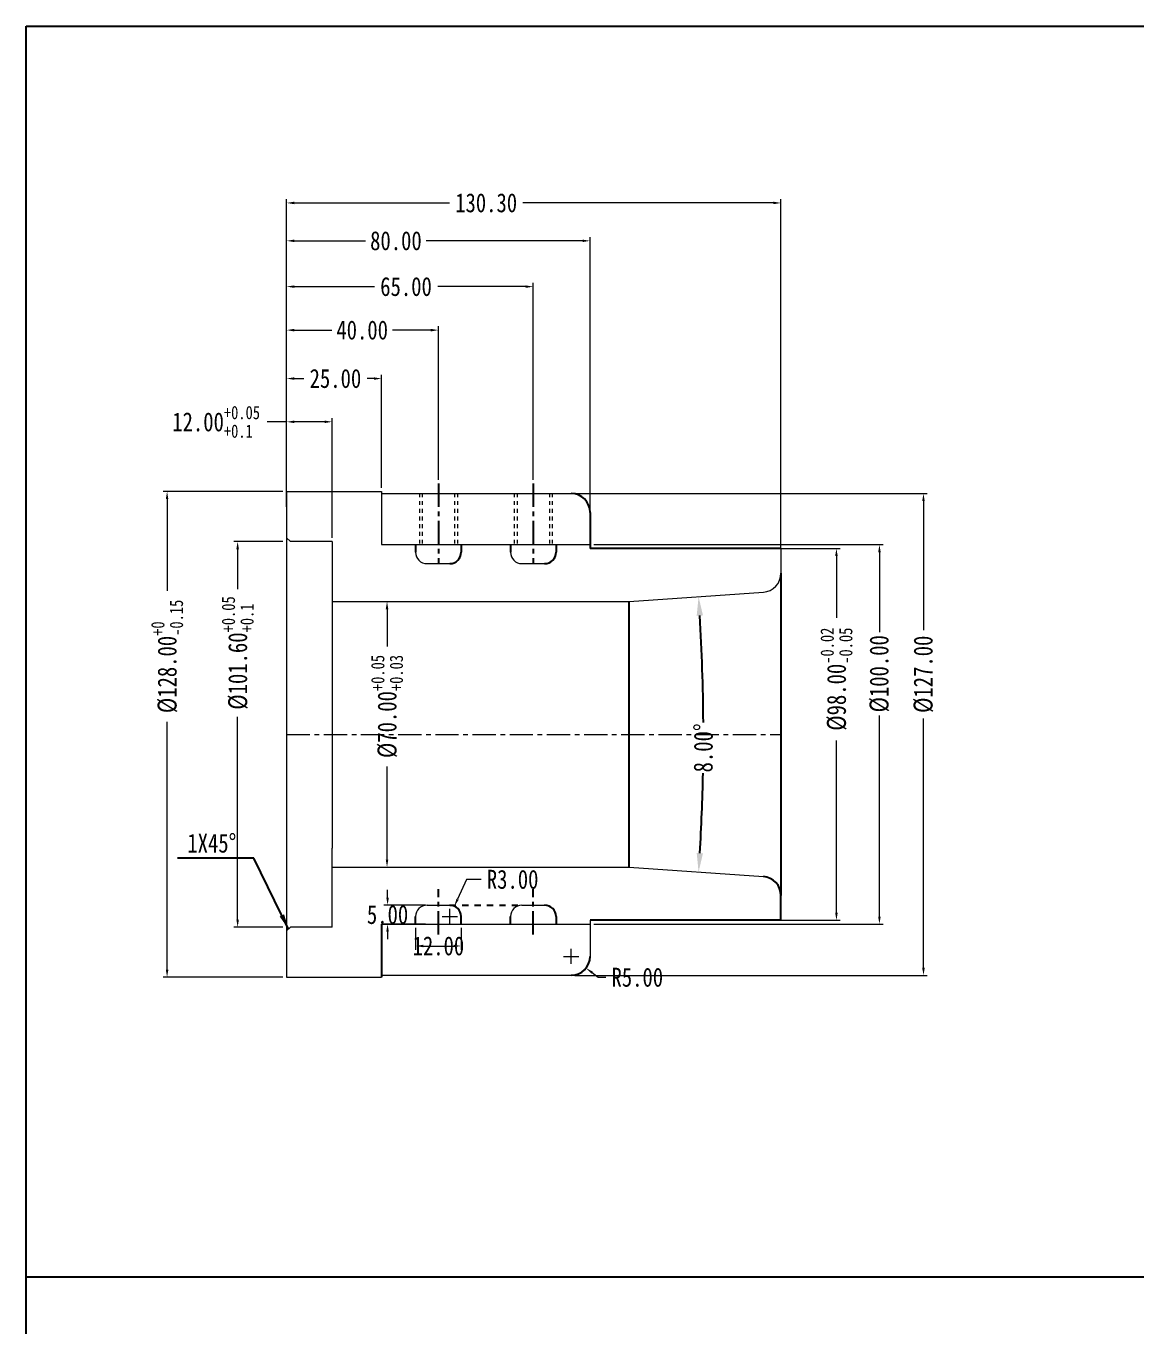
# Model space of a CAD drawing. Header units: millimetres. Extents: x 2141 to 4292, y -4498 to 2648.
# Drawn here: x 2978.9 to 3271.7, y 481.6 to 824.5 of the extents above; entities that cross this region are included whole.
import ezdxf

# ---------------------------------------------------------------- set-up
doc = ezdxf.new("R2010")
doc.units = ezdxf.units.MM
doc.header["$LTSCALE"] = 16.335
doc.header["$PDMODE"] = 3
doc.header["$PDSIZE"] = 0.3125
doc.linetypes.add('CENTER', pattern=[0.6, 0.375, -0.075, 0.075, -0.075])
doc.linetypes.add('HIDDEN', pattern=[0.2, 0.1, -0.1])
doc.layers.get('0').update_dxf_attribs({"linetype": 'CONTINUOUS'})
doc.layers.get('Defpoints').update_dxf_attribs({"linetype": 'CONTINUOUS'})
doc.layers.add('DEFAULT_2', color=8, linetype='HIDDEN')
doc.layers.add('screw', color=33, linetype='CONTINUOUS', lineweight=13)
doc.styles.get("Standard").update_dxf_attribs({"font": 'txt', "width": 0.8})
doc.dimstyles.new('ISO-25', dxfattribs={"dimtxt": 8, "dimasz": 6, "dimexe": 1.25, "dimexo": 0.625, "dimgap": 0, "dimtad": 1, "dimdsep": 46, "dimtxsty": 'Standard', "dimcen": 0, "dimclrd": 4, "dimclre": 4, "dimclrt": 6, "dimazin": 0, "dimtfac": 1, "dimtofl": 0, "dimtmove": 0, "dimatfit": 3, "dimfxl": 0, "dimarcsym": 0})
doc.dimstyles.get("Standard").update_dxf_attribs({"dimtxt": 0.15625, "dimasz": 0.1875, "dimexe": 0.125, "dimexo": 0.0625, "dimtad": 0, "dimtih": 1, "dimtoh": 1, "dimdsep": 46, "dimtxsty": 'Standard', "dimcen": 0.09, "dimadec": 0, "dimazin": 0, "dimtp": 0.01, "dimtm": 0.01, "dimtfac": 1, "dimtofl": 0, "dimtmove": 0, "dimatfit": 3, "dimfxl": 0, "dimtolj": 1, "dimarcsym": 0})
doc.dimstyles.new('STANDARD$0', dxfattribs={"dimscale": 2, "dimtxt": 3, "dimasz": 3, "dimexe": 1.25, "dimexo": 0.625, "dimgap": 0.5, "dimtad": 0, "dimdsep": 46, "dimlunit": 6, "dimtxsty": 'Standard', "dimblk": 'CLOSEDBLANK', "dimcen": 0, "dimclrt": 2, "dimazin": 2, "dimtfac": 2, "dimtmove": 1, "dimatfit": 3, "dimfxl": 0, "dimtolj": 1, "dimtzin": 0, "dimarcsym": 0})

# ---------------------------------------------------------------- blocks, each defined once
blk = doc.blocks.new('*D256')
at = {"color": 1, "lineweight": 0}
for p, q in [((3046.55, 688.62), (3033.64, 688.62)), ((3046.55, 587.02), (3033.64, 587.02))]:
    blk.add_line(p, q, dxfattribs=at)
at = {"color": 0, "lineweight": 0}
for p, q in [((3034.64, 686.62), (3034.64, 676.07)), ((3034.64, 589.02), (3034.64, 642.47))]:
    blk.add_line(p, q, dxfattribs=at)
at = {"color": 0}
for points in [[(3034.3, 686.62), (3034.97, 686.62), (3034.64, 688.62)], [(3034.3, 589.02), (3034.97, 589.02), (3034.64, 587.02)]]:
    blk.add_solid(points, dxfattribs=at)
at = {"layer": 'Defpoints', "color": 0}
for p in [(3047.55, 688.62), (3034.64, 587.02), (3047.55, 587.02)]:
    blk.add_point(p, dxfattribs=at)
at = {"color": 0, "lineweight": 0, "insert": (3034.64, 659.27), "char_height": 5, "attachment_point": 5, "rotation": 90}
blk.add_mtext('\\A1;%%C101.60{\\H0.7x;\\S+0.05^ +0.1;}', dxfattribs=at)
blk = doc.blocks.new('*D257')
at = {"color": 0, "lineweight": 0}
for p, q in [((3047.55, 720.19), (3042.43, 720.19)), ((3057.55, 720.19), (3049.55, 720.19))]:
    blk.add_line(p, q, dxfattribs=at)
at = {"color": 1, "lineweight": 0}
for p, q in [((3047.55, 697.82), (3047.55, 721.19)), ((3059.55, 689.62), (3059.55, 721.19))]:
    blk.add_line(p, q, dxfattribs=at)
at = {"color": 0}
for points in [[(3049.55, 720.53), (3049.55, 719.86), (3047.55, 720.19)], [(3057.55, 720.53), (3057.55, 719.86), (3059.55, 720.19)]]:
    blk.add_solid(points, dxfattribs=at)
at = {"layer": 'Defpoints', "color": 0}
for p in [(3059.55, 720.19), (3047.55, 696.82), (3059.55, 688.62)]:
    blk.add_point(p, dxfattribs=at)
at = {"color": 0, "lineweight": 0, "insert": (3028.97, 720.19), "char_height": 5, "attachment_point": 5}
blk.add_mtext('\\A1;12.00{\\H0.7x;\\S+0.05^ +0.1;}', dxfattribs=at)
blk = doc.blocks.new('*D258')
at = {"color": 1, "lineweight": 0}
for p, q in [((3047.55, 697.82), (3047.55, 756.82)), ((3112.55, 704.9), (3112.55, 756.82))]:
    blk.add_line(p, q, dxfattribs=at)
at = {"color": 0, "lineweight": 0}
for p, q in [((3049.55, 755.82), (3070.69, 755.82)), ((3110.55, 755.82), (3087.36, 755.82))]:
    blk.add_line(p, q, dxfattribs=at)
at = {"color": 0}
for points in [[(3049.55, 756.15), (3049.55, 755.49), (3047.55, 755.82)], [(3110.55, 756.15), (3110.55, 755.49), (3112.55, 755.82)]]:
    blk.add_solid(points, dxfattribs=at)
at = {"layer": 'Defpoints', "color": 0}
for p in [(3112.55, 755.82), (3112.55, 703.9), (3047.55, 696.82)]:
    blk.add_point(p, dxfattribs=at)
at = {"color": 0, "lineweight": 0, "insert": (3079.02, 755.82), "char_height": 5, "attachment_point": 5}
blk.add_mtext('\\A1;65.00', dxfattribs=at)
blk = doc.blocks.new('*D259')
at = {"color": 1, "lineweight": 0}
for p, q in [((3046.55, 701.82), (3015.04, 701.82)), ((3046.55, 573.82), (3015.04, 573.82))]:
    blk.add_line(p, q, dxfattribs=at)
at = {"color": 0, "lineweight": 0}
for p, q in [((3016.04, 699.82), (3016.04, 675.61)), ((3016.04, 575.82), (3016.04, 641.14))]:
    blk.add_line(p, q, dxfattribs=at)
at = {"color": 0}
for points in [[(3015.71, 699.82), (3016.38, 699.82), (3016.04, 701.82)], [(3015.71, 575.82), (3016.38, 575.82), (3016.04, 573.82)]]:
    blk.add_solid(points, dxfattribs=at)
at = {"layer": 'Defpoints', "color": 0}
for p in [(3047.55, 701.82), (3016.04, 573.82), (3047.55, 573.82)]:
    blk.add_point(p, dxfattribs=at)
at = {"color": 0, "lineweight": 0, "insert": (3016.04, 658.37), "char_height": 5, "attachment_point": 5, "rotation": 90}
blk.add_mtext('\\A1;%%C128.00{\\H0.7x;\\S+0^ -0.15;}', dxfattribs=at)
blk = doc.blocks.new('*D260')
at = {"color": 1, "lineweight": 0}
for p, q in [((3060.55, 672.82), (3075.01, 672.82)), ((3060.55, 602.82), (3075.01, 602.82))]:
    blk.add_line(p, q, dxfattribs=at)
at = {"color": 0, "lineweight": 0}
for p, q in [((3074.01, 670.82), (3074.01, 660.97)), ((3074.01, 604.82), (3074.01, 629.37))]:
    blk.add_line(p, q, dxfattribs=at)
at = {"color": 0}
for points in [[(3073.68, 670.82), (3074.35, 670.82), (3074.01, 672.82)], [(3073.68, 604.82), (3074.35, 604.82), (3074.01, 602.82)]]:
    blk.add_solid(points, dxfattribs=at)
at = {"layer": 'Defpoints', "color": 0}
for p in [(3059.55, 672.82), (3059.55, 602.82), (3074.01, 602.82)]:
    blk.add_point(p, dxfattribs=at)
at = {"color": 0, "lineweight": 0, "insert": (3074.01, 645.17), "char_height": 5, "attachment_point": 5, "rotation": 90}
blk.add_mtext('\\A1;%%C70.00{\\H0.7x;\\S+0.05^ +0.03;}', dxfattribs=at)
blk = doc.blocks.new('*D261')
at = {"color": 1, "lineweight": 0}
for p, q in [((3081.55, 586.82), (3081.55, 581.05)), ((3093.55, 586.82), (3093.55, 581.05))]:
    blk.add_line(p, q, dxfattribs=at)
at = {"color": 0, "lineweight": 0}
blk.add_line((3083.55, 582.05), (3091.55, 582.05), dxfattribs=at)
at = {"color": 0}
for points in [[(3083.55, 582.39), (3083.55, 581.72), (3081.55, 582.05)], [(3091.55, 582.39), (3091.55, 581.72), (3093.55, 582.05)]]:
    blk.add_solid(points, dxfattribs=at)
at = {"layer": 'Defpoints', "color": 0}
for p in [(3081.55, 587.82), (3093.55, 587.82), (3093.55, 582.05)]:
    blk.add_point(p, dxfattribs=at)
at = {"color": 0, "lineweight": 0, "insert": (3087.55, 582.05), "char_height": 5, "attachment_point": 5}
blk.add_mtext('\\A1;12.00', dxfattribs=at)
blk = doc.blocks.new('*D262')
at = {"color": 0, "lineweight": 0}
for p, q in [((3094.96, 599.59), (3092.6, 594.38)), ((3098.79, 599.59), (3094.96, 599.59))]:
    blk.add_line(p, q, dxfattribs=at)
at = {"color": 1, "lineweight": 0}
for p, q in [((3088.55, 589.82), (3092.55, 589.82)), ((3090.55, 587.82), (3090.55, 591.82))]:
    blk.add_line(p, q, dxfattribs=at)
at = {"color": 0}
blk.add_solid([(3092.3, 594.52), (3092.91, 594.24), (3091.78, 592.56)], dxfattribs=at)
at = {"layer": 'Defpoints', "color": 0}
for p in [(3090.55, 589.82), (3091.78, 592.56)]:
    blk.add_point(p, dxfattribs=at)
at = {"color": 0, "lineweight": 0, "insert": (3107.12, 599.59), "char_height": 5, "attachment_point": 5}
blk.add_mtext('\\A1;R3.00', dxfattribs=at)
blk = doc.blocks.new('*D288')
at = {"color": 1, "lineweight": 0}
for p, q in [((3047.55, 697.82), (3047.55, 732.59)), ((3072.55, 702.82), (3072.55, 732.59))]:
    blk.add_line(p, q, dxfattribs=at)
at = {"color": 0, "lineweight": 0}
for p, q in [((3049.55, 731.59), (3052.08, 731.59)), ((3070.55, 731.59), (3068.74, 731.59))]:
    blk.add_line(p, q, dxfattribs=at)
at = {"color": 0}
for points in [[(3049.55, 731.93), (3049.55, 731.26), (3047.55, 731.59)], [(3070.55, 731.93), (3070.55, 731.26), (3072.55, 731.59)]]:
    blk.add_solid(points, dxfattribs=at)
at = {"layer": 'Defpoints', "color": 0}
for p in [(3047.55, 731.59), (3072.55, 701.82), (3047.55, 696.82)]:
    blk.add_point(p, dxfattribs=at)
at = {"color": 0, "lineweight": 0, "insert": (3060.41, 731.59), "char_height": 5, "attachment_point": 5}
blk.add_mtext('\\A1;25.00', dxfattribs=at)
blk = doc.blocks.new('*D289')
at = {"color": 1, "lineweight": 0}
for p, q in [((3047.55, 713.51), (3047.55, 745.36)), ((3087.55, 704.9), (3087.55, 745.36))]:
    blk.add_line(p, q, dxfattribs=at)
at = {"color": 0, "lineweight": 0}
for p, q in [((3049.55, 744.36), (3059.46, 744.36)), ((3085.55, 744.36), (3075.46, 744.36))]:
    blk.add_line(p, q, dxfattribs=at)
at = {"color": 0}
for points in [[(3049.55, 744.69), (3049.55, 744.02), (3047.55, 744.36)], [(3085.55, 744.69), (3085.55, 744.02), (3087.55, 744.36)]]:
    blk.add_solid(points, dxfattribs=at)
at = {"layer": 'Defpoints', "color": 0}
for p in [(3047.55, 744.36), (3047.55, 712.51), (3087.55, 703.9)]:
    blk.add_point(p, dxfattribs=at)
at = {"color": 0, "lineweight": 0, "insert": (3067.46, 744.36), "char_height": 5, "attachment_point": 5}
blk.add_mtext('\\A1;40.00', dxfattribs=at)
blk = doc.blocks.new('*D263')
at = {"color": 1, "lineweight": 0}
for p, q in [((3123.55, 701.32), (3216.41, 701.32)), ((3123.55, 574.32), (3216.41, 574.32))]:
    blk.add_line(p, q, dxfattribs=at)
at = {"color": 0, "lineweight": 0}
for p, q in [((3215.41, 699.32), (3215.41, 665.32)), ((3215.41, 576.32), (3215.41, 641.99))]:
    blk.add_line(p, q, dxfattribs=at)
at = {"color": 0}
for points in [[(3215.07, 699.32), (3215.74, 699.32), (3215.41, 701.32)], [(3215.07, 576.32), (3215.74, 576.32), (3215.41, 574.32)]]:
    blk.add_solid(points, dxfattribs=at)
at = {"layer": 'Defpoints', "color": 0}
for p in [(3122.55, 701.32), (3122.55, 574.32), (3215.41, 574.32)]:
    blk.add_point(p, dxfattribs=at)
at = {"color": 0, "lineweight": 0, "insert": (3215.41, 653.66), "char_height": 5, "attachment_point": 5, "rotation": 90}
blk.add_mtext('\\A1;%%c127.00', dxfattribs=at)
blk = doc.blocks.new('*D264')
at = {"color": 0, "lineweight": 0}
for p, q in [((3074.15, 594.82), (3074.15, 596.82)), ((3074.15, 585.82), (3074.15, 583.82))]:
    blk.add_line(p, q, dxfattribs=at)
at = {"color": 1, "lineweight": 0}
for p, q in [((3084.12, 592.82), (3073.15, 592.82)), ((3084.12, 587.82), (3073.15, 587.82))]:
    blk.add_line(p, q, dxfattribs=at)
at = {"color": 0}
for points in [[(3073.82, 594.82), (3074.49, 594.82), (3074.15, 592.82)], [(3073.82, 585.82), (3074.49, 585.82), (3074.15, 587.82)]]:
    blk.add_solid(points, dxfattribs=at)
at = {"layer": 'Defpoints', "color": 0}
for p in [(3085.12, 592.82), (3074.15, 587.82), (3085.12, 587.82)]:
    blk.add_point(p, dxfattribs=at)
at = {"color": 0, "lineweight": 0, "insert": (3074.15, 590.32), "char_height": 5, "attachment_point": 5}
blk.add_mtext('\\A1;5.00', dxfattribs=at)
blk = doc.blocks.new('*D290')
at = {"color": 1, "lineweight": 0}
for p, q in [((3122.55, 577.32), (3122.55, 581.32)), ((3120.55, 579.32), (3124.55, 579.32))]:
    blk.add_line(p, q, dxfattribs=at)
at = {"color": 0, "lineweight": 0}
for p, q in [((3129.64, 573.78), (3128.07, 575.01)), ((3131.64, 573.78), (3129.64, 573.78))]:
    blk.add_line(p, q, dxfattribs=at)
at = {"color": 0}
blk.add_solid([(3128.27, 575.28), (3127.86, 574.75), (3126.49, 576.24)], dxfattribs=at)
at = {"layer": 'Defpoints', "color": 0}
for p in [(3122.55, 579.32), (3126.49, 576.24)]:
    blk.add_point(p, dxfattribs=at)
at = {"color": 0, "lineweight": 0, "insert": (3139.98, 573.78), "char_height": 5, "attachment_point": 5}
blk.add_mtext('\\A1;R5.00', dxfattribs=at)
blk = doc.blocks.new('*D265')
at = {"color": 1, "lineweight": 0}
for p, q in [((3171.7, 686.82), (3193.46, 686.82)), ((3169.68, 588.82), (3193.46, 588.82))]:
    blk.add_line(p, q, dxfattribs=at)
at = {"color": 0, "lineweight": 0}
for p, q in [((3192.46, 684.82), (3192.46, 668.5)), ((3192.46, 590.82), (3192.46, 636.23))]:
    blk.add_line(p, q, dxfattribs=at)
at = {"color": 0}
for points in [[(3192.13, 684.82), (3192.8, 684.82), (3192.46, 686.82)], [(3192.13, 590.82), (3192.8, 590.82), (3192.46, 588.82)]]:
    blk.add_solid(points, dxfattribs=at)
at = {"layer": 'Defpoints', "color": 0}
for p in [(3170.7, 686.82), (3168.68, 588.82), (3192.46, 588.82)]:
    blk.add_point(p, dxfattribs=at)
at = {"color": 0, "lineweight": 0, "insert": (3192.46, 652.37), "char_height": 5, "attachment_point": 5, "rotation": 90}
blk.add_mtext('\\A1;%%C98.00{\\H0.7x;\\S-0.02^ -0.05;}', dxfattribs=at)
blk = doc.blocks.new('*D266')
at = {"color": 1, "lineweight": 0}
for p, q in [((3047.55, 697.82), (3047.55, 778.88)), ((3177.85, 686.99), (3177.85, 778.88))]:
    blk.add_line(p, q, dxfattribs=at)
at = {"color": 0, "lineweight": 0}
for p, q in [((3049.55, 777.88), (3090.47, 777.88)), ((3175.85, 777.88), (3109.8, 777.88))]:
    blk.add_line(p, q, dxfattribs=at)
at = {"color": 0}
for points in [[(3049.55, 778.21), (3049.55, 777.55), (3047.55, 777.88)], [(3175.85, 778.21), (3175.85, 777.55), (3177.85, 777.88)]]:
    blk.add_solid(points, dxfattribs=at)
at = {"layer": 'Defpoints', "color": 0}
for p in [(3177.85, 777.88), (3047.55, 696.82), (3177.85, 685.99)]:
    blk.add_point(p, dxfattribs=at)
at = {"color": 0, "lineweight": 0, "insert": (3100.14, 777.88), "char_height": 5, "attachment_point": 5}
blk.add_mtext('\\A1;130.30', dxfattribs=at)
blk = doc.blocks.new('*D267')
at = {"color": 1, "lineweight": 0}
for p, q in [((3128.55, 687.82), (3204.8, 687.82)), ((3128.55, 587.82), (3204.8, 587.82))]:
    blk.add_line(p, q, dxfattribs=at)
at = {"color": 0, "lineweight": 0}
for p, q in [((3203.8, 685.82), (3203.8, 664.79)), ((3203.8, 589.82), (3203.8, 642.79))]:
    blk.add_line(p, q, dxfattribs=at)
at = {"color": 0}
for points in [[(3203.46, 685.82), (3204.13, 685.82), (3203.8, 687.82)], [(3203.46, 589.82), (3204.13, 589.82), (3203.8, 587.82)]]:
    blk.add_solid(points, dxfattribs=at)
at = {"layer": 'Defpoints', "color": 0}
for p in [(3127.55, 687.82), (3127.55, 587.82), (3203.8, 587.82)]:
    blk.add_point(p, dxfattribs=at)
at = {"color": 0, "lineweight": 0, "insert": (3203.8, 653.79), "char_height": 5, "attachment_point": 5, "rotation": 90}
blk.add_mtext('\\A1;%%c100.00', dxfattribs=at)
blk = doc.blocks.new('*D291')
at = {"color": 1, "lineweight": 0}
for p, q in [((3047.55, 759.98), (3047.55, 768.89)), ((3127.55, 697.32), (3127.55, 768.89))]:
    blk.add_line(p, q, dxfattribs=at)
at = {"color": 0, "lineweight": 0}
for p, q in [((3049.55, 767.89), (3068.36, 767.89)), ((3125.55, 767.89), (3084.36, 767.89))]:
    blk.add_line(p, q, dxfattribs=at)
at = {"color": 0}
for points in [[(3049.55, 768.22), (3049.55, 767.56), (3047.55, 767.89)], [(3125.55, 768.22), (3125.55, 767.56), (3127.55, 767.89)]]:
    blk.add_solid(points, dxfattribs=at)
at = {"layer": 'Defpoints', "color": 0}
for p in [(3047.55, 767.89), (3047.55, 758.98), (3127.55, 696.32)]:
    blk.add_point(p, dxfattribs=at)
at = {"color": 0, "lineweight": 0, "insert": (3076.36, 767.89), "char_height": 5, "attachment_point": 5}
blk.add_mtext('\\A1;80.00', dxfattribs=at)
blk = doc.blocks.new('*D292')
at = {"color": 4, "lineweight": -2}
for start, end in [(0.3409, 3.4492), (356.5508, 358.8719)]:
    blk.add_arc((2637.33, 637.82), 520.07, start, end, dxfattribs=at)
at = {"color": 4}
for points in [[(3155.63, 669.06), (3157.29, 669.17), (3156.13, 674.1)], [(3157.29, 606.48), (3155.63, 606.59), (3156.13, 601.54)]]:
    blk.add_solid(points, dxfattribs=at)
at = {"layer": 'Defpoints', "color": 0}
for p in [(3137.85, 672.82), (3173.2, 675.29), (3157.26, 649.92), (3137.85, 602.82), (3173.2, 600.35)]:
    blk.add_point(p, dxfattribs=at)
at = {"color": 6, "insert": (3157.39, 634.25), "char_height": 5, "attachment_point": 5, "rotation": 89.6064}
blk.add_mtext('\\A1;8.00°', dxfattribs=at)

msp = doc.modelspace()

# ---------------------------------------------------------------- linework, layer by layer
at = {"color": 1, "linetype": 'CENTER'}
for p, q in [((3087.549, 703.904), (3087.549, 682.822)), ((3112.549, 703.904), (3112.549, 682.822)), ((3087.549, 585.077), (3087.549, 597.053)), ((3112.549, 585.077), (3112.549, 597.053))]:
    msp.add_line(p, q, dxfattribs=at)
at = {"lineweight": 0}
for p, q in [((3047.549, 701.822), (3072.549, 701.822)), ((3047.549, 701.822), (3047.549, 689.622)), ((3072.549, 701.822), (3072.549, 687.822)), ((3072.549, 701.322), (3122.549, 701.322)), ((3047.549, 689.622), (3048.549, 688.622)), ((3047.549, 689.622), (3047.549, 573.822)), ((3059.549, 688.622), (3048.549, 688.622)), ((3059.549, 688.622), (3059.549, 667.822)), ((3072.549, 687.822), (3127.549, 687.822)), ((3177.849, 686.822), (3177.849, 680.282)), ((3084.549, 682.822), (3090.549, 682.822)), ((3109.549, 682.822), (3115.549, 682.822)), ((3059.549, 672.822), (3137.849, 672.822)), ((3137.849, 672.822), (3173.198, 675.294)), ((3059.549, 667.822), (3059.549, 607.822)), ((3059.549, 587.022), (3059.549, 607.822)), ((3059.549, 602.822), (3137.849, 602.822)), ((3137.849, 602.822), (3173.198, 600.35)), ((3084.549, 592.822), (3090.549, 592.822)), ((3109.549, 592.822), (3115.549, 592.822)), ((3048.549, 587.022), (3047.549, 586.022)), ((3059.549, 587.022), (3048.549, 587.022)), ((3072.549, 587.822), (3127.549, 587.822)), ((3127.549, 588.822), (3127.549, 579.322)), ((3047.549, 586.022), (3047.549, 578.822)), ((3047.549, 573.822), (3072.549, 573.822)), ((3072.549, 574.322), (3122.549, 574.322))]:
    msp.add_line(p, q, dxfattribs=at)
for p, q in [((3127.549, 696.322), (3127.549, 686.822)), ((3081.549, 687.822), (3081.549, 685.822)), ((3093.549, 687.822), (3093.549, 685.822)), ((3106.549, 687.822), (3106.549, 685.822)), ((3118.549, 687.822), (3118.549, 685.822)), ((3177.849, 686.822), (3127.549, 686.822)), ((3177.849, 680.282), (3177.849, 595.363)), ((3137.849, 602.822), (3137.849, 672.822)), ((3081.549, 587.822), (3081.549, 589.822)), ((3093.549, 587.822), (3093.549, 589.822)), ((3106.549, 587.822), (3106.549, 589.822)), ((3118.549, 589.822), (3118.549, 587.822)), ((3072.549, 587.822), (3072.549, 573.822)), ((3177.849, 588.822), (3127.549, 588.822))]:
    msp.add_line(p, q)
at = {"color": 1, "linetype": 'CENTER', "lineweight": 0}
msp.add_line((3047.549, 637.822), (3177.849, 637.822), dxfattribs=at)
at = {"ltscale": 0.5}
for p, q in [((3177.849, 588.822), (3177.849, 595.363)), ((2978.858, 494.878), (3480.982, 494.878))]:
    msp.add_line(p, q, dxfattribs=at)
msp.add_lwpolyline([(2978.858, 824.503), (3860.547, 824.503), (3860.547, 138.79), (2978.858, 138.79)], close=True, dxfattribs=at)
for centre, radius, start, end in [((3122.549, 696.322), 5, 0, 90), ((3090.549, 685.822), 3, 270, 0), ((3115.549, 685.822), 3, 270, 0), ((3090.549, 589.822), 3, 0, 90), ((3115.549, 589.822), 3, 0, 90), ((3122.549, 579.322), 5, 270, 0)]:
    msp.add_arc(centre, radius, start, end)
at = {"lineweight": 0}
for centre, radius, start, end in [((3084.549, 685.822), 3, 180, 270), ((3109.549, 685.822), 3, 180, 270), ((3172.849, 680.282), 5, 274, 0), ((3084.549, 589.822), 3, 90, 180), ((3109.549, 589.822), 3, 90, 180)]:
    msp.add_arc(centre, radius, start, end, dxfattribs=at)
at = {"ltscale": 0.5}
msp.add_arc((3172.849, 595.363), 5, 0, 86, dxfattribs=at)
at = {"layer": 'DEFAULT_2', "color": 8, "linetype": 'HIDDEN'}
msp.add_line((3090.549, 592.822), (3109.549, 592.822), dxfattribs=at)
at = {"layer": 'screw', "color": 92, "linetype": 'HIDDEN', "ltscale": 0.621977}
for p, q in [((3082.549, 701.322), (3082.549, 687.822)), ((3092.549, 701.322), (3092.549, 687.822)), ((3107.549, 701.322), (3107.549, 687.822)), ((3117.549, 701.322), (3117.549, 687.822))]:
    msp.add_line(p, q, dxfattribs=at)
at = {"layer": 'screw', "linetype": 'HIDDEN', "ltscale": 0.621977}
for p, q in [((3083.299, 701.322), (3083.299, 687.822)), ((3091.799, 701.322), (3091.799, 687.822)), ((3108.299, 701.322), (3108.299, 687.822)), ((3116.799, 701.322), (3116.799, 687.822))]:
    msp.add_line(p, q, dxfattribs=at)

# ---------------------------------------------------------------- texts
at = {"insert": (3021.381, 611.665), "char_height": 5, "width": 18.00079, "attachment_point": 1}
msp.add_mtext('{\\fSimSun|b0|i0|c134|p2;1X45%%D}', dxfattribs=at)

# ---------------------------------------------------------------- dimensions: what is measured, and where the dimension line sits
at = {"lineweight": 0}
for base, p1, p2, dimstyle, override, picture, middle in [((3177.849, 777.881), (3047.549, 696.822), (3177.849, 685.991), 'Standard', {"dimtxt": 5, "dimasz": 2, "dimexe": 1, "dimexo": 1, "dimgap": 1, "dimzin": 0, "dimdsep": 0, "dimcen": 2, "dimclre": 1, "dimtol": 0, "dimtp": 0, "dimtm": 0, "dimtzin": 0, "dimlwd": 0, "dimlwe": 0}, '*D266', (3100.137, 777.881)), ((3047.549, 767.89), (3127.549, 696.322), (3047.549, 758.984), 'STANDARD$0', {"dimscale": 1, "dimtxt": 5, "dimasz": 2, "dimexe": 1, "dimexo": 1, "dimgap": 1, "dimtih": 1, "dimtoh": 1, "dimzin": 0, "dimdsep": 0, "dimlunit": 2, "dimcen": 2, "dimclre": 1, "dimclrt": 0, "dimadec": 0, "dimazin": 0, "dimtfac": 1, "dimtofl": 0, "dimtmove": 0, "dimlwd": 0, "dimlwe": 0}, '*D291', (3076.358, 767.89)), ((3112.549, 755.819), (3047.549, 696.822), (3112.549, 703.904), 'Standard', {"dimtxt": 5, "dimasz": 2, "dimexe": 1, "dimexo": 1, "dimgap": 1, "dimzin": 0, "dimdsep": 0, "dimcen": 2, "dimclre": 1, "dimtol": 0, "dimtp": 0, "dimtm": 0, "dimtzin": 0, "dimlwd": 0, "dimlwe": 0}, '*D258', (3079.023, 755.819)), ((3047.549, 744.355), (3087.549, 703.904), (3047.549, 712.508), 'Standard', {"dimtxt": 5, "dimasz": 2, "dimexe": 1, "dimexo": 1, "dimgap": 1, "dimzin": 0, "dimdsep": 0, "dimcen": 2, "dimclre": 1, "dimtol": 0, "dimtp": 0, "dimtm": 0, "dimtzin": 0, "dimlwd": 0, "dimlwe": 0}, '*D289', (3067.462, 744.355)), ((3047.549, 731.594), (3072.549, 701.822), (3047.549, 696.822), 'Standard', {"dimtxt": 5, "dimasz": 2, "dimexe": 1, "dimexo": 1, "dimgap": 1, "dimzin": 0, "dimdsep": 0, "dimcen": 2, "dimclre": 1, "dimtol": 0, "dimtp": 0, "dimtm": 0, "dimtzin": 0, "dimlwd": 0, "dimlwe": 0}, '*D288', (3060.409, 731.594)), ((3093.549, 582.054), (3081.549, 587.822), (3093.549, 587.822), 'Standard', {"dimtxt": 5, "dimasz": 2, "dimexe": 1, "dimexo": 1, "dimgap": 1, "dimzin": 0, "dimdsep": 0, "dimcen": 2, "dimclre": 1, "dimtol": 0, "dimtp": 0, "dimtm": 0, "dimtzin": 0, "dimlwd": 0, "dimlwe": 0}, '*D261', (3087.549, 582.054))]:
    dim = msp.add_linear_dim(base=base, p1=p1, p2=p2, dimstyle=dimstyle, override=override, dxfattribs=at)
    dim.commit()
    dim.dimension.update_dxf_attribs({"geometry": picture, "text_midpoint": middle, "dimtype": 160})
dim = msp.add_linear_dim(base=(3059.549, 720.193), p1=(3047.549, 696.822), p2=(3059.549, 688.622), text='<>{\\H0.7x;\\S+0.05^ +0.1;}', dimstyle='Standard', override={"dimtxt": 5, "dimasz": 2, "dimexe": 1, "dimexo": 1, "dimgap": 1, "dimzin": 0, "dimdsep": 0, "dimcen": 2, "dimclre": 1, "dimtol": 0, "dimtp": 0, "dimtm": 0, "dimtzin": 0, "dimlwd": 0, "dimlwe": 0}, dxfattribs=at)
dim.commit()
dim.dimension.update_dxf_attribs({"geometry": '*D257', "text_midpoint": (3028.966, 720.193), "dimtype": 160})
for base, p1, p2, text, dimstyle, override, picture, middle in [((3016.042, 573.822), (3047.549, 701.822), (3047.549, 573.822), '%%C<>{\\H0.7x;\\S+0^ -0.15;}', 'STANDARD$0', {"dimscale": 1, "dimtxt": 5, "dimasz": 2, "dimexe": 1, "dimexo": 1, "dimgap": 1, "dimzin": 0, "dimdsep": 0, "dimlunit": 2, "dimcen": 2, "dimclre": 1, "dimclrt": 0, "dimadec": 0, "dimazin": 0, "dimtfac": 1, "dimtofl": 0, "dimtmove": 0, "dimlwd": 0, "dimlwe": 0}, '*D259', (3016.042, 658.374)), ((3215.407, 574.322), (3122.549, 701.322), (3122.549, 574.322), '%%c<>', 'Standard', {"dimtxt": 5, "dimasz": 2, "dimexe": 1, "dimexo": 1, "dimgap": 1, "dimtih": 0, "dimtoh": 0, "dimzin": 0, "dimdsep": 0, "dimcen": 2, "dimclre": 1, "dimtol": 0, "dimlim": 0, "dimtp": 0, "dimtm": 0, "dimtzin": 0, "dimlwd": 0, "dimlwe": 0}, '*D263', (3215.407, 653.658)), ((3034.635, 587.022), (3047.549, 688.622), (3047.549, 587.022), '%%C<>{\\H0.7x;\\S+0.05^ +0.1;}', 'STANDARD$0', {"dimscale": 1, "dimtxt": 5, "dimasz": 2, "dimexe": 1, "dimexo": 1, "dimgap": 1, "dimzin": 0, "dimdsep": 0, "dimlunit": 2, "dimcen": 2, "dimclre": 1, "dimclrt": 0, "dimadec": 0, "dimazin": 0, "dimtfac": 1, "dimtofl": 0, "dimtmove": 0, "dimlwd": 0, "dimlwe": 0}, '*D256', (3034.635, 659.27)), ((3203.796, 587.822), (3127.549, 687.822), (3127.549, 587.822), '%%c<>', 'STANDARD$0', {"dimscale": 1, "dimtxt": 5, "dimasz": 2, "dimexe": 1, "dimexo": 1, "dimgap": 1, "dimzin": 0, "dimdsep": 0, "dimlunit": 2, "dimcen": 2, "dimclre": 1, "dimclrt": 0, "dimadec": 0, "dimazin": 0, "dimtfac": 1, "dimtofl": 0, "dimtmove": 0, "dimlwd": 0, "dimlwe": 0}, '*D267', (3203.796, 653.794)), ((3192.462, 588.822), (3170.704, 686.822), (3168.681, 588.822), '%%C<>{\\H0.7x;\\S-0.02^ -0.05;}', 'STANDARD$0', {"dimscale": 1, "dimtxt": 5, "dimasz": 2, "dimexe": 1, "dimexo": 1, "dimgap": 1, "dimzin": 0, "dimdsep": 0, "dimlunit": 2, "dimcen": 2, "dimclre": 1, "dimclrt": 0, "dimadec": 0, "dimazin": 0, "dimtfac": 1, "dimtofl": 0, "dimtmove": 0, "dimlwd": 0, "dimlwe": 0}, '*D265', (3192.462, 652.365)), ((3074.015, 602.822), (3059.549, 672.822), (3059.549, 602.822), '%%C<>{\\H0.7x;\\S+0.05^ +0.03;}', 'STANDARD$0', {"dimscale": 1, "dimtxt": 5, "dimasz": 2, "dimexe": 1, "dimexo": 1, "dimgap": 1, "dimzin": 0, "dimdsep": 0, "dimlunit": 2, "dimcen": 2, "dimclre": 1, "dimclrt": 0, "dimadec": 0, "dimazin": 0, "dimtfac": 1, "dimtofl": 0, "dimtmove": 0, "dimlwd": 0, "dimlwe": 0}, '*D260', (3074.015, 645.168))]:
    dim = msp.add_linear_dim(base=base, p1=p1, p2=p2, angle=90, text=text, dimstyle=dimstyle, override=override, dxfattribs=at)
    dim.commit()
    dim.dimension.update_dxf_attribs({"geometry": picture, "text_midpoint": middle, "dimtype": 160})
dim = msp.add_angular_dim_2l(base=(3157.259, 649.924), line1=((3137.849, 602.822), (3173.198, 600.35)), line2=((3137.849, 672.822), (3173.198, 675.294)), dimstyle='Standard', override={"dimtxt": 5, "dimasz": 5, "dimexe": 0, "dimexo": 0, "dimgap": 0, "dimtih": 0, "dimtoh": 0, "dimzin": 0, "dimcen": 0, "dimclrd": 4, "dimclre": 4, "dimclrt": 6, "dimadec": 2, "dimtp": 0, "dimtm": 0, "dimtzin": 0})
dim.commit()
dim.dimension.update_dxf_attribs({"geometry": '*D292', "text_midpoint": (3157.388, 634.249), "dimtype": 162})
dim = msp.add_radius_dim(center=(3090.549, 589.822), mpoint=(3091.782, 592.557), dimstyle='Standard', override={"dimtxt": 5, "dimasz": 2, "dimexe": 1, "dimexo": 1, "dimgap": 1, "dimzin": 0, "dimdsep": 0, "dimcen": 2, "dimclre": 1, "dimtol": 0, "dimtp": 0, "dimtm": 0, "dimtzin": 0, "dimlwd": 0, "dimlwe": 0}, dxfattribs=at)
dim.commit()
dim.dimension.update_dxf_attribs({"geometry": '*D262', "text_midpoint": (3107.122, 599.592), "dimtype": 164})
dim = msp.add_linear_dim(base=(3074.152, 587.822), p1=(3085.122, 592.822), p2=(3085.122, 587.822), angle=90, dimstyle='Standard', override={"dimtxt": 5, "dimasz": 2, "dimexe": 1, "dimexo": 1, "dimgap": 1, "dimzin": 0, "dimdsep": 0, "dimcen": 2, "dimclre": 1, "dimtol": 0, "dimtp": 0, "dimtm": 0, "dimtzin": 0, "dimlwd": 0, "dimlwe": 0}, dxfattribs=at)
dim.commit()
dim.dimension.update_dxf_attribs({"geometry": '*D264', "text_midpoint": (3074.152, 590.322), "dimtype": 160})
dim = msp.add_radius_dim(center=(3122.549, 579.322), mpoint=(3126.49, 576.245), dimstyle='Standard', override={"dimtxt": 5, "dimasz": 2, "dimexe": 1, "dimexo": 1, "dimgap": 1, "dimzin": 0, "dimdsep": 0, "dimcen": 2, "dimclre": 1, "dimtol": 0, "dimtp": 0, "dimtm": 0, "dimtzin": 0, "dimlwd": 0, "dimlwe": 0}, dxfattribs=at)
dim.commit()
dim.dimension.update_dxf_attribs({"geometry": '*D290', "text_midpoint": (3139.975, 573.783)})

# ---------------------------------------------------------------- leaders
msp.add_leader([(3048.049, 586.522), (3038.914, 605.168), (3018.793, 605.168)], dimstyle='ISO-25', override={"dimtxt": 4.5, "dimasz": 4, "dimexe": 0, "dimexo": 0, "dimgap": 0, "dimtad": 0, "dimdsep": 46, "dimclrd": 256, "dimclre": 3, "dimclrt": 6, "dimtofl": 0})

doc.saveas('drawing.dxf')
